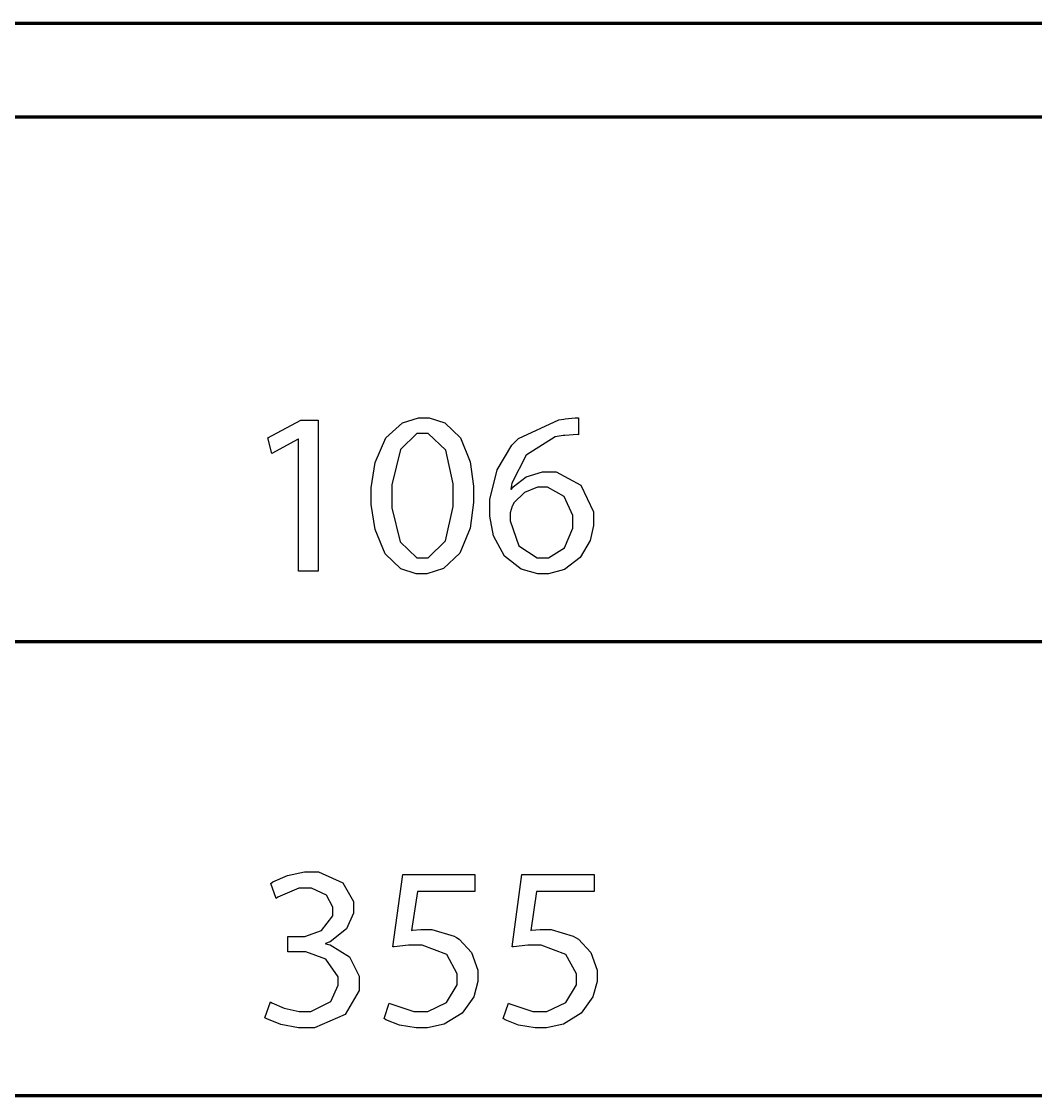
# Model space of a CAD drawing. Extents: x 0.54 to 10.46, y 0.74 to 7.76.
# Drawn here: x 3.819 to 4.668, y 4.031 to 4.932 of the extents above; entities that cross this region are included whole.
import ezdxf

# ---------------------------------------------------------------- set-up
doc = ezdxf.new("R2010")
doc.units = 0
doc.layers.get('0').update_dxf_attribs({"linetype": 'CONTINUOUS'})

msp = doc.modelspace()

# ---------------------------------------------------------------- linework, layer by layer
at = {"color": 0, "const_width": 0.00278}
for points in [[(4.80051, 4.93088), (3.50836, 4.93088)], [(3.42415, 4.85221), (4.88471, 4.85221)]]:
    msp.add_lwpolyline(points, dxfattribs=at)
at = {"color": 9}
for points in [[(4.05067, 4.58225), (4.05029, 4.58225), (4.02832, 4.57036), (4.02496, 4.58339), (4.05263, 4.59819), (4.06722, 4.59819), (4.06722, 4.47174), (4.05067, 4.47174), (4.05067, 4.58225)], [(4.19732, 4.53629), (4.19732, 4.52919), (4.19439, 4.50776), (4.18582, 4.48682), (4.17204, 4.47396), (4.15804, 4.46957), (4.15338, 4.46957), (4.14914, 4.46957), (4.13644, 4.47385), (4.12332, 4.48639), (4.11475, 4.50678), (4.1116, 4.52761), (4.11154, 4.53456), (4.11154, 4.54161), (4.11481, 4.56278), (4.12386, 4.58339), (4.13775, 4.59603), (4.15104, 4.60032), (4.15549, 4.60032), (4.15994, 4.60032), (4.17329, 4.59603), (4.18642, 4.58344), (4.1945, 4.56332), (4.19732, 4.54308), (4.19732, 4.53629)], [(4.28526, 4.5861), (4.28435, 4.58615), (4.2736, 4.58556), (4.2724, 4.58535), (4.26568, 4.58425), (4.24143, 4.56901), (4.22917, 4.54563), (4.22846, 4.54042), (4.22906, 4.54042), (4.23053, 4.54243), (4.24132, 4.55072), (4.25499, 4.55501), (4.2596, 4.55501), (4.26644, 4.55501), (4.287, 4.54389), (4.29769, 4.5216), (4.29769, 4.51417), (4.29769, 4.50999), (4.29482, 4.49744), (4.28651, 4.48318), (4.27333, 4.47331), (4.2601, 4.46957), (4.25569, 4.46957), (4.25108, 4.46957), (4.23725, 4.47342), (4.22314, 4.48421), (4.21408, 4.50125), (4.21094, 4.51796), (4.21094, 4.52349), (4.21094, 4.53179), (4.21696, 4.55669), (4.22917, 4.57736), (4.23232, 4.58046), (4.23492, 4.58306), (4.26878, 4.59868), (4.27279, 4.59918), (4.27403, 4.59939), (4.28244, 4.60015), (4.28526, 4.60015), (4.28526, 4.5861)], [(4.12869, 4.5344), (4.12869, 4.5249), (4.13564, 4.49631), (4.14963, 4.48281), (4.15435, 4.48281), (4.15918, 4.48281), (4.17383, 4.49707), (4.18024, 4.52593), (4.18024, 4.53554), (4.18024, 4.54492), (4.17399, 4.57303), (4.15935, 4.58708), (4.15451, 4.58708), (4.14985, 4.58708), (4.13596, 4.57368), (4.12869, 4.54422), (4.12869, 4.5344)], [(4.28039, 4.51318), (4.28039, 4.5185), (4.27322, 4.53444), (4.25906, 4.54215), (4.25435, 4.54215), (4.25071, 4.54215), (4.23996, 4.53782), (4.23096, 4.52892), (4.22982, 4.52658), (4.22949, 4.5261), (4.22786, 4.52078), (4.22786, 4.51899), (4.22792, 4.51383), (4.23519, 4.49311), (4.25054, 4.48281), (4.25569, 4.48281), (4.26014, 4.48281), (4.27354, 4.49121), (4.28039, 4.50771), (4.28039, 4.51318)], [(4.02724, 4.11089), (4.02843, 4.11014), (4.03857, 4.10574), (4.05106, 4.10292), (4.05524, 4.10292), (4.06087, 4.10292), (4.07781, 4.11128), (4.08388, 4.12483), (4.08382, 4.12744), (4.08376, 4.13189), (4.07362, 4.14675), (4.05675, 4.15272), (4.05117, 4.15272), (4.04161, 4.15272), (4.04161, 4.16558), (4.05117, 4.16558), (4.05583, 4.16558), (4.06988, 4.17068), (4.07937, 4.18289), (4.07937, 4.18696), (4.07937, 4.19032), (4.07417, 4.20031), (4.06142, 4.20606), (4.05718, 4.20606), (4.05083, 4.20606), (4.03326, 4.19862), (4.0319, 4.19764), (4.0274, 4.21013), (4.02903, 4.21137), (4.04129, 4.21679), (4.05567, 4.21983), (4.06049, 4.21983), (4.06733, 4.21983), (4.08789, 4.21056), (4.09668, 4.19493), (4.09668, 4.18967), (4.09668, 4.18528), (4.09082, 4.17204), (4.07721, 4.16135), (4.07335, 4.15989), (4.07335, 4.15956), (4.07721, 4.15881), (4.09326, 4.14876), (4.10157, 4.13249), (4.10157, 4.12701), (4.10157, 4.12039), (4.08985, 4.10047), (4.06401, 4.08908), (4.05544, 4.08908), (4.05057, 4.08908), (4.03597, 4.09185), (4.02408, 4.09668), (4.02257, 4.09765), (4.02724, 4.11089)], [(4.1984, 4.20329), (4.15018, 4.20329), (4.14529, 4.17079), (4.146, 4.1709), (4.15315, 4.1716), (4.1556, 4.1716), (4.16238, 4.1716), (4.18088, 4.16596), (4.18283, 4.16476), (4.18528, 4.16336), (4.19558, 4.1524), (4.20096, 4.13737), (4.20096, 4.13232), (4.20096, 4.12804), (4.19743, 4.11518), (4.18767, 4.10146), (4.17275, 4.09239), (4.15858, 4.08908), (4.15386, 4.08908), (4.14914, 4.08908), (4.13514, 4.09153), (4.12381, 4.09592), (4.12235, 4.0969), (4.12663, 4.10992), (4.12793, 4.10915), (4.14719, 4.10292), (4.15365, 4.10292), (4.15886, 4.10292), (4.17464, 4.11029), (4.1836, 4.12532), (4.1836, 4.13032), (4.18354, 4.13444), (4.17481, 4.1505), (4.15414, 4.15836), (4.14725, 4.15836), (4.14285, 4.15836), (4.13086, 4.15717), (4.12972, 4.15701), (4.13792, 4.21767), (4.1984, 4.21767), (4.1984, 4.20329)], [(4.29818, 4.20329), (4.24994, 4.20329), (4.24507, 4.17079), (4.24576, 4.1709), (4.25293, 4.1716), (4.25537, 4.1716), (4.26215, 4.1716), (4.28065, 4.16596), (4.28261, 4.16476), (4.28504, 4.16336), (4.29536, 4.1524), (4.30072, 4.13737), (4.30072, 4.13232), (4.30072, 4.12804), (4.29719, 4.11518), (4.28743, 4.10146), (4.27257, 4.09239), (4.25836, 4.08908), (4.25364, 4.08908), (4.24892, 4.08908), (4.23492, 4.09153), (4.22358, 4.09592), (4.22211, 4.0969), (4.2264, 4.10992), (4.22771, 4.10915), (4.24701, 4.10292), (4.25347, 4.10292), (4.25868, 4.10292), (4.27447, 4.11029), (4.28342, 4.12532), (4.28342, 4.13032), (4.28336, 4.13444), (4.27458, 4.1505), (4.2539, 4.15836), (4.24701, 4.15836), (4.24262, 4.15836), (4.23063, 4.15717), (4.22949, 4.15701), (4.23768, 4.21767), (4.29818, 4.21767), (4.29818, 4.20329)]]:
    msp.add_lwpolyline(points, close=True, dxfattribs=at)
at = {"color": 9, "const_width": 0.00278}
for points in [[(3.46739, 4.41271), (4.84142, 4.41271)], [(1.50022, 4.03222), (6.8279, 4.03222)]]:
    msp.add_lwpolyline(points, dxfattribs=at)

doc.saveas('drawing.dxf')
